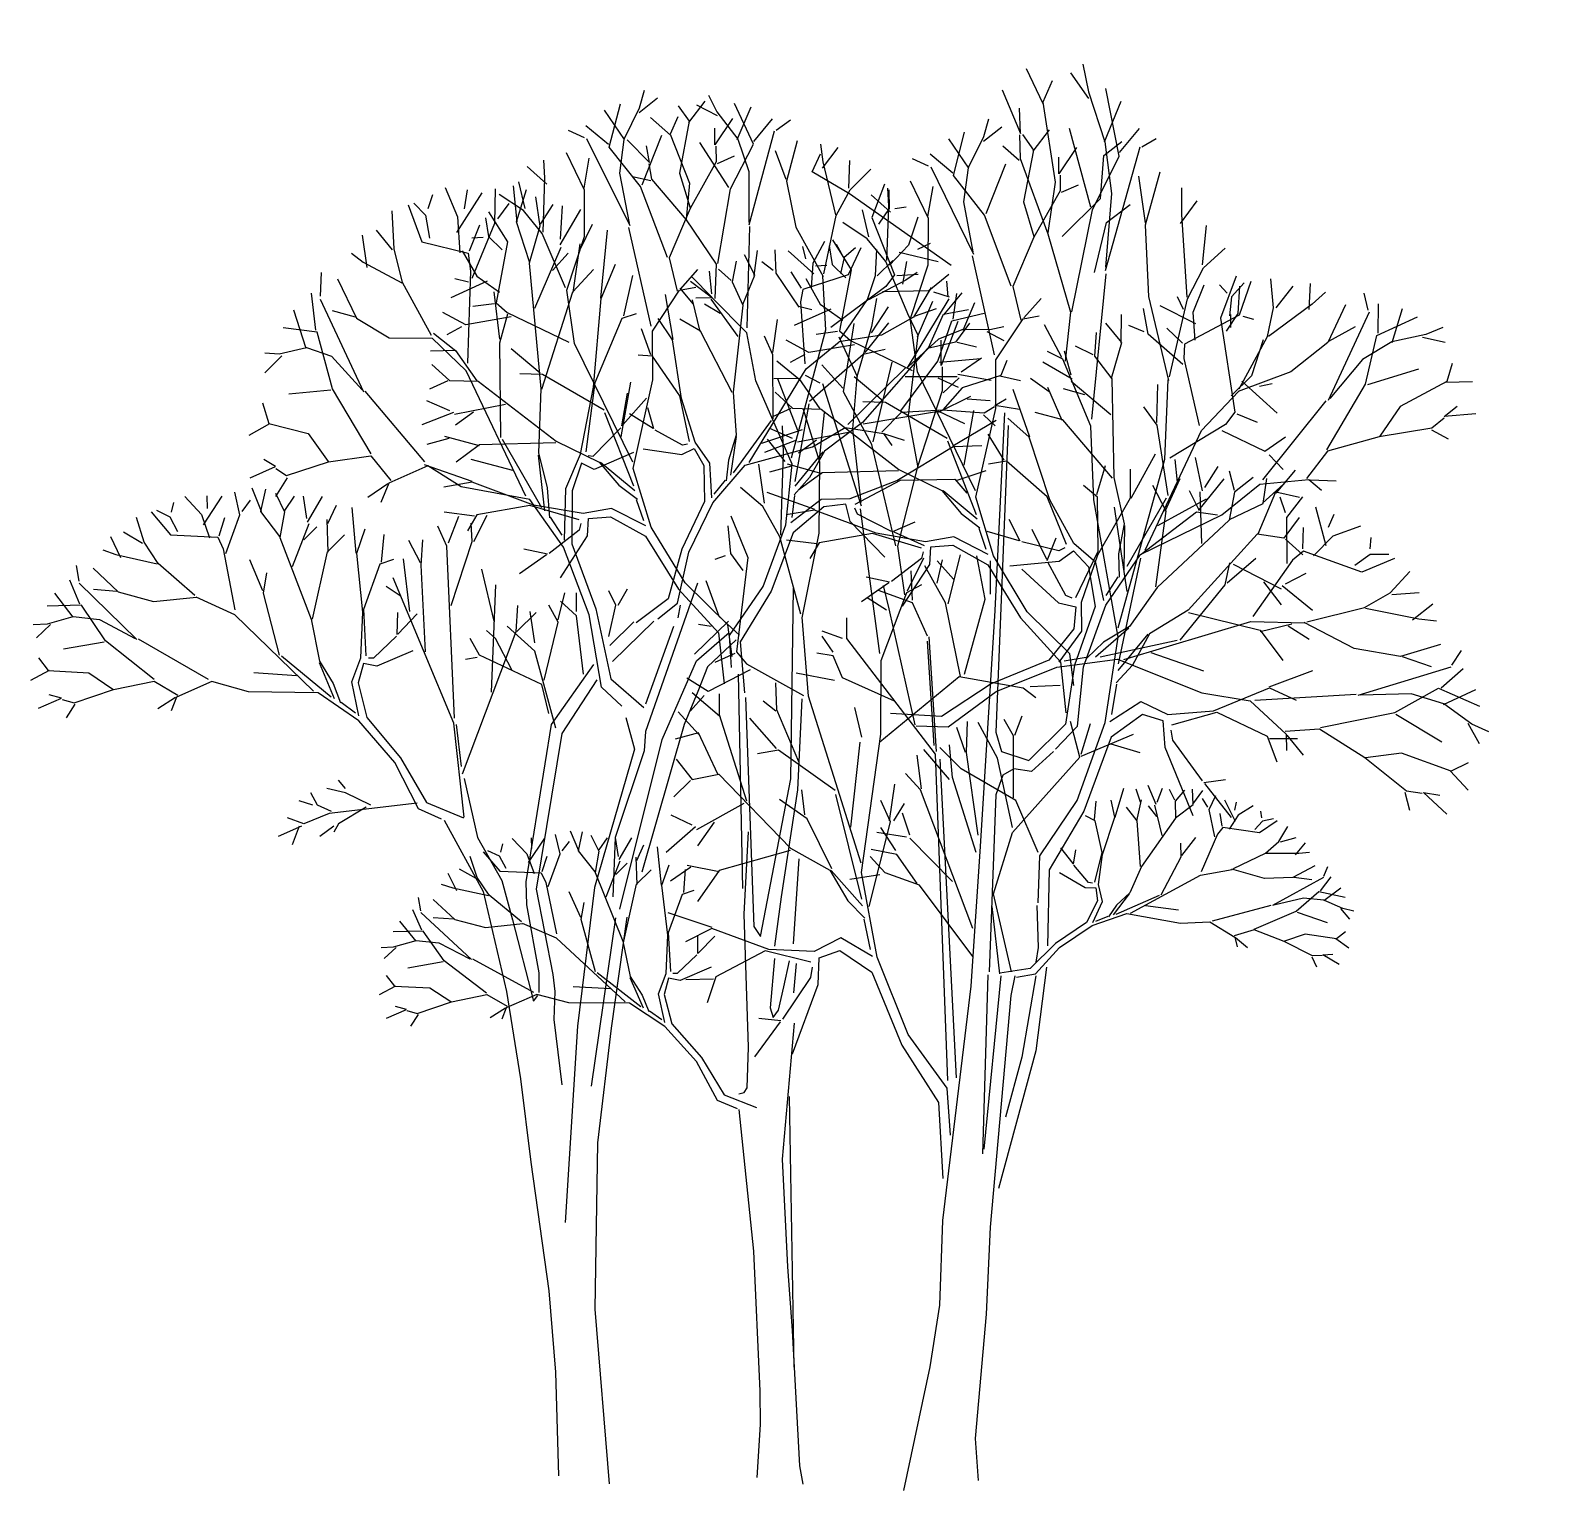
# Model space of a CAD drawing. Extents: x 177.3 to 188.9, y 100.8 to 111.9.
import ezdxf

# ---------------------------------------------------------------- set-up
doc = ezdxf.new("R2010")
doc.units = 0
doc.header["$MEASUREMENT"] = 0
doc.layers.get('0').update_dxf_attribs({"linetype": 'CONTINUOUS'})
doc.layers.add('L01', color=1, linetype='CONTINUOUS')

# ---------------------------------------------------------------- blocks, each defined once
blk = doc.blocks.new('LIMB')
for p, q in [((-24.88, 41.82), (-26.18, 45.03)), ((-35.4, 43.89), (-33.11, 41.4)), ((-32.86, 39.97), (-30.27, 43.93)), ((-32.32, 42.24), (-32.34, 43.99)), ((-27.86, 41.36), (-28.56, 44.5)), ((-24.96, 41.82), (-24.3, 44.89)), ((-22.95, 44.34), (-21.73, 41.76)), ((-21.65, 41.96), (-20.36, 43.92)), ((-18.62, 40.87), (-19.08, 43.93)), ((-37.26, 41.72), (-36.91, 43.08)), ((-27.55, 41.82), (-26.38, 43.36)), ((-18.54, 40.36), (-16.5, 43.87)), ((-39.33, 41.99), (-37.49, 41.08)), ((-22.34, 38.38), (-24.96, 41.82)), ((-15.75, 40.18), (-14.58, 42.69)), ((-11.86, 36.11), (-12.42, 42.39)), ((-41, 37.59), (-42.08, 41.01)), ((-40.04, 41.78), (-37.39, 38.62)), ((-37.49, 41.08), (-36.44, 39.06)), ((-33.11, 41.4), (-32.01, 38.18)), ((-30.71, 38.49), (-29.9, 41.01)), ((-29.77, 36.05), (-27.86, 41.36)), ((-21.73, 41.76), (-22.34, 38.26)), ((-20.6, 34.25), (-18.34, 40.16)), ((-19.04, 37.92), (-17.26, 39.73)), ((-15.72, 36.24), (-15.83, 40.73)), ((-43.84, 39.01), (-41.24, 37.47)), ((-11.78, 36.11), (-10.61, 39.42)), ((-45.63, 38.36), (-44.29, 35.5)), ((-37.39, 38.62), (-30.86, 38.27)), ((-30.86, 38.27), (-30.13, 36.68)), ((-22.34, 38.26), (-18.04, 27.03)), ((-15.8, 36.28), (-13.47, 38.6)), ((-8.35, 34.86), (-8.02, 38.65)), ((-39.11, 34.67), (-41, 37.59)), ((-30.13, 36.68), (-28.55, 28.3)), ((-46.69, 36.56), (-44.89, 35.93)), ((-44.89, 35.93), (-39.23, 34.62)), ((-17.88, 27.03), (-15.8, 36.28)), ((-10.92, 27.96), (-11.78, 36.11)), ((-34.05, 30.28), (-39.11, 34.67)), ((-24.67, 30.93), (-26.47, 35.16)), ((-10.8, 28.4), (-8.54, 34.62)), ((-8.54, 34.62), (-6.68, 35.27)), ((-49.96, 32.23), (-50.33, 34.38)), ((-48.02, 34.04), (-44.61, 30.76)), ((-24.58, 30.61), (-24.12, 33.37)), ((-49.85, 29.09), (-51.23, 32.38)), ((-49.96, 31.95), (-42.02, 24.21)), ((-50.76, 27.29), (-53.29, 30.57)), ((-44.77, 30.84), (-48, 31.09)), ((-44.61, 30.76), (-39.75, 29.45)), ((-22.41, 22.07), (-24.58, 30.61)), ((-39.75, 29.45), (-33.82, 30.05)), ((-28.55, 27.6), (-33.87, 30.04)), ((-49.61, 28.93), (-54.35, 28.82)), ((-46.31, 24.02), (-49.61, 28.93)), ((-10.48, 21.99), (-10.8, 28.4)), ((-54.33, 26.39), (-50.76, 27.37)), ((-50.76, 27.37), (-47.17, 26.96)), ((-17.72, 17.12), (-28.55, 27.6)), ((-11.23, 21.71), (-10.92, 27.96)), ((-6.2, 24.89), (-6.14, 27.91)), ((-6.12, 24.97), (-3.48, 27.74)), ((-56.28, 26.29), (-54.33, 26.39)), ((-53.89, 26.27), (-55.83, 24.47)), ((-47.17, 26.96), (-42.26, 24.35)), ((-18.04, 27.03), (-16.92, 21.22)), ((-32.16, 18.74), (-41.81, 24.27)), ((-9.44, 21.72), (-6.32, 24.69)), ((-46.51, 23.86), (-52.1, 22.89)), ((-39.66, 18.7), (-46.31, 24.02)), ((-4.07, 22.64), (-9.03, 20.53)), ((-55.53, 21.72), (-54.2, 19.94)), ((-15.28, 16.3), (-22.14, 21.91)), ((-16.92, 21.22), (-15.02, 18.17)), ((-14.83, 16.06), (-16.91, 21.02)), ((-12.44, 18.39), (-11.23, 21.71)), ((-10.87, 20.91), (-11.56, 18.28)), ((-9.03, 20.53), (-10.87, 20.91)), ((-10.15, 21.71), (-9.44, 21.72)), ((-54.08, 19.94), (-56.66, 18.57)), ((-54.2, 19.94), (-48.63, 19.63)), ((-48.63, 19.63), (-45.31, 17.38)), ((-20.06, 19.23), (-25.93, 19.64)), ((-45.24, 17.36), (-39.65, 18.5)), ((-39.65, 18.5), (-36.4, 16.55)), ((-31.7, 18.43), (-36.58, 16.3)), ((-26.68, 17.01), (-31.7, 18.43)), ((-15.02, 18.17), (-14.02, 15.49)), ((-11.49, 13.7), (-12.44, 18.39)), ((-11.56, 18.28), (-10.41, 13.47)), ((-50.66, 15.49), (-45.24, 17.36)), ((-17.08, 16.88), (-26.68, 17.01)), ((-11.48, 13.03), (-17.08, 16.88)), ((-55.53, 14.76), (-52.37, 16.14)), ((-52.37, 16.14), (-54.09, 16.63)), ((-52.28, 15.98), (-50.66, 15.49)), ((-36.7, 16.22), (-39.12, 14.68)), ((-36.58, 16.3), (-37.28, 14.42)), ((-50.54, 15.31), (-51.72, 13.43)), ((-11.94, 14.11), (-13.93, 15.57)), ((-6.54, 7.29), (-11.48, 13.03)), ((-10.41, 13.47), (-5.75, 7.94)), ((-5.75, 7.94), (-2.2, 1.8)), ((-3.27, 0.91), (-6.54, 7.29)), ((-2.2, 1.8), (2.91, -0.31)), ((-0.11, -0.5), (-3.27, 0.91))]:
    blk.add_line(p, q)

msp = doc.modelspace()

# ---------------------------------------------------------------- linework, layer by layer
at = {"layer": 'L01'}
for p, q in [((183.273, 110.832), (183.336, 110.968)), ((185.485, 110.956), (185.622, 111.061)), ((185.459, 110.629), (185.485, 110.956)), ((183.555, 110.665), (183.273, 110.832)), ((184.326, 110.122), (183.555, 110.665)), ((185.169, 110.341), (185.459, 110.629)), ((185.504, 110.447), (185.685, 110.583)), ((185.413, 110.067), (185.504, 110.447)), ((186.448, 109.651), (186.449, 109.75)), ((184.662, 107.504), (184.734, 109.004)), ((184.76, 108.907), (184.667, 106.583)), ((180.514, 108.017), (180.594, 108.221)), ((180.707, 108.029), (180.807, 108.227)), ((180.501, 107.993), (180.434, 108.143)), ((180.694, 108.029), (180.687, 108.167)), ((180.301, 107.867), (180.214, 108.035)), ((180.308, 107.849), (180.321, 108.041)), ((180.561, 106.687), (180.501, 107.993)), ((180.534, 107.543), (180.694, 108.029)), ((180.221, 107.496), (180.174, 107.897)), ((184.221, 107.713), (184.262, 107.89)), ((184.345, 107.741), (184.221, 107.881)), ((184.304, 107.554), (184.397, 107.927)), ((184.584, 107.591), (184.521, 107.918)), ((184.625, 107.628), (184.625, 107.881)), ((180.554, 106.651), (180.094, 107.753)), ((180.341, 107.19), (180.308, 107.849)), ((180.86, 107.424), (180.767, 107.819)), ((184.034, 107.582), (184.024, 107.806)), ((184.283, 107.563), (184.127, 107.843)), ((180.148, 107.615), (180.041, 107.687)), ((180.84, 106.884), (180.874, 107.699)), ((181.345, 107.433), (181.398, 107.638)), ((181.486, 107.496), (181.486, 107.638)), ((181.784, 107.544), (181.731, 107.654)), ((181.801, 107.544), (181.871, 107.67)), ((182.404, 107.712), (182.009, 106.588)), ((183.111, 106.228), (183.131, 107.675)), ((184.034, 107.563), (183.775, 107.657)), ((183.857, 107.516), (183.815, 107.693)), ((181.027, 107.346), (181.04, 107.543)), ((181.345, 107.417), (181.275, 107.544)), ((181.486, 107.465), (181.363, 107.575)), ((181.731, 107.307), (181.784, 107.544)), ((182.257, 107.449), (182.275, 107.544)), ((183.836, 107.506), (183.691, 107.6)), ((184.054, 106.638), (183.857, 107.516)), ((184.148, 107.311), (184.034, 107.563)), ((184.397, 107.003), (184.283, 107.563)), ((184.428, 107.022), (184.584, 107.591)), ((181.033, 107.346), (181.18, 107.49)), ((181.17, 107.259), (181.135, 107.496)), ((181.24, 106.975), (181.345, 107.417)), ((181.538, 107.023), (181.486, 107.465)), ((181.919, 107.418), (181.739, 107.238)), ((182.072, 107.424), (181.759, 107.118)), ((183.535, 107.292), (183.535, 107.45)), ((184.549, 105.714), (184.662, 107.504)), ((180.621, 106.267), (181.027, 107.346)), ((180.749, 107.165), (180.679, 107.291)), ((180.872, 107.291), (180.802, 107.354)), ((180.995, 107.054), (180.872, 107.291)), ((181.17, 107.196), (180.959, 107.386)), ((182.012, 106.796), (182.224, 107.386)), ((182.395, 107.124), (182.644, 107.339)), ((182.696, 107.283), (182.478, 107.078)), ((183.504, 107.292), (183.348, 107.348)), ((183.431, 107.189), (183.348, 107.31)), ((184.209, 106.414), (183.535, 107.292)), ((184.216, 106.436), (184.16, 107.305)), ((181.223, 106.944), (180.749, 107.165)), ((181.328, 106.612), (181.17, 107.196)), ((183.431, 107.161), (183.307, 107.18)), ((184.199, 106.48), (184.147, 107.273)), ((180.731, 107.149), (180.644, 107.133)), ((181.613, 107.094), (181.293, 106.639)), ((182.135, 106.527), (182.395, 107.124)), ((182.478, 107.078), (182.405, 106.891)), ((183.504, 106.993), (183.431, 107.161)), ((181.275, 106.723), (181.223, 106.944)), ((181.639, 106.98), (181.373, 106.573)), ((182.748, 105.397), (182.713, 107.023)), ((183.006, 106.75), (182.996, 106.956)), ((183.442, 106.974), (183.151, 107.03)), ((183.898, 106.816), (183.504, 106.993)), ((183.785, 106.508), (184.387, 107.003)), ((184.387, 107.003), (184.874, 106.919)), ((184.926, 106.928), (185.154, 106.938)), ((182.405, 106.891), (182.301, 106.639)), ((182.571, 106.704), (182.363, 106.881)), ((182.571, 106.713), (182.571, 106.872)), ((182.768, 106.844), (182.83, 105.108)), ((183.194, 106.835), (183.162, 106.144)), ((184.874, 106.919), (184.968, 106.844)), ((182.778, 106.059), (182.571, 106.713)), ((182.996, 106.741), (182.902, 106.816)), ((183.172, 106.358), (183.006, 106.75)), ((183.649, 106.545), (183.597, 106.769)), ((184.809, 106.56), (184.866, 106.706)), ((180.634, 105.938), (180.554, 106.651)), ((180.614, 106.321), (180.574, 106.639)), ((181.293, 106.639), (181.1, 105.446)), ((181.859, 106.692), (181.924, 106.453)), ((182.301, 106.639), (181.98, 105.519)), ((184.436, 106.428), (184.371, 106.618)), ((184.444, 106.428), (184.452, 106.662)), ((184.679, 106.385), (184.533, 106.655)), ((184.801, 106.553), (184.728, 106.677)), ((185.304, 106.392), (185.231, 106.662)), ((185.312, 106.414), (185.385, 106.647)), ((181.373, 106.573), (181.18, 105.392)), ((181.814, 105.239), (182.135, 106.527)), ((182.009, 106.588), (181.999, 106.44)), ((184.338, 106.239), (184.314, 106.487)), ((184.667, 106.583), (184.708, 106.434)), ((184.801, 106.085), (184.801, 106.553)), ((185.312, 106.399), (185.71, 106.567)), ((185.539, 106.494), (185.758, 106.428)), ((181.924, 106.453), (181.621, 105.404)), ((181.999, 106.44), (181.778, 105.782)), ((184.103, 106.151), (184.07, 106.407)), ((184.314, 106.224), (184.119, 106.45)), ((184.303, 103.94), (184.209, 106.414)), ((184.403, 106.304), (184.241, 106.465)), ((184.241, 106.378), (184.366, 103.96)), ((184.533, 105.8), (184.444, 106.428)), ((184.793, 105.859), (184.679, 106.385)), ((184.708, 106.434), (184.916, 106.368)), ((184.793, 105.822), (185.304, 106.392)), ((185.102, 106.434), (184.936, 106.284)), ((184.095, 106.144), (183.981, 106.268)), ((184.817, 106.063), (184.403, 106.304)), ((184.719, 106.256), (184.667, 106.107)), ((184.802, 106.303), (184.719, 106.256)), ((184.936, 106.284), (184.802, 106.303)), ((179.732, 106.123), (179.592, 106.154)), ((179.732, 106.154), (179.679, 106.217)), ((180.634, 106.231), (180.734, 105.782)), ((182.882, 105.033), (183.111, 106.228)), ((183.162, 106.144), (183.038, 105.332)), ((183.218, 105.954), (183.194, 106.144)), ((183.859, 105.91), (183.9, 106.187)), ((184.492, 105.092), (184.095, 106.144)), ((184.517, 105.669), (184.338, 106.239)), ((179.486, 106.028), (179.381, 106.06)), ((179.521, 106.028), (179.469, 106.123)), ((179.627, 105.981), (179.521, 106.028)), ((180.276, 106.044), (179.609, 105.965)), ((179.89, 106.012), (179.679, 105.886)), ((179.925, 106.028), (179.732, 106.123)), ((183.235, 105.925), (183.024, 106.071)), ((183.868, 105.903), (183.794, 106.063)), ((183.892, 105.91), (183.973, 106.041)), ((184.667, 106.107), (184.615, 104.763)), ((184.987, 105.669), (184.817, 106.063)), ((179.416, 105.886), (179.293, 105.933)), ((179.609, 105.965), (179.416, 105.886)), ((180.482, 105.915), (180.778, 105.373)), ((183.421, 105.545), (183.235, 105.925)), ((183.705, 105.26), (183.868, 105.903)), ((184.014, 105.8), (183.957, 105.968)), ((179.399, 105.87), (179.223, 105.791)), ((179.381, 105.87), (179.328, 105.728)), ((179.644, 105.87), (179.539, 105.791)), ((179.679, 105.886), (179.644, 105.823)), ((180.734, 105.782), (180.92, 105.458)), ((181.778, 105.782), (181.762, 105.332)), ((182.758, 105.201), (182.789, 105.827)), ((183.989, 105.786), (183.762, 105.822)), ((183.908, 105.684), (183.794, 105.859)), ((184.647, 105.355), (184.793, 105.822)), ((183.916, 105.654), (183.721, 105.691)), ((184.338, 105.45), (184.014, 105.779)), ((184.478, 104.655), (184.549, 105.714)), ((183.131, 104.977), (183.173, 105.621)), ((183.827, 105.516), (183.713, 105.64)), ((184.07, 105.435), (183.916, 105.654)), ((180.92, 105.458), (181, 105.159)), ((181.1, 105.446), (181.107, 105.273)), ((183.786, 105.501), (183.559, 105.465)), ((184.087, 105.421), (183.827, 105.516)), ((180.778, 105.373), (180.955, 104.615)), ((181.18, 105.392), (181.306, 104.745)), ((181.621, 105.404), (181.493, 104.351)), ((183.038, 105.332), (182.986, 104.959)), ((184.492, 104.88), (184.087, 105.421)), ((184.785, 104.764), (184.647, 105.355)), ((181.107, 105.273), (181.2, 104.757)), ((184.695, 104.749), (184.638, 105.26)), ((184.978, 105.267), (184.988, 104.949)), ((181, 105.159), (181.16, 104.542)), ((181.599, 103.898), (181.783, 105.174)), ((181.75, 104.338), (181.87, 105.18)), ((182.789, 104.193), (182.758, 105.201)), ((182.83, 105.108), (182.882, 105.033)), ((182.986, 104.865), (182.955, 104.492)), ((184.988, 104.949), (184.968, 104.837)), ((181.2, 104.757), (181.2, 104.608)), ((181.306, 104.745), (181.32, 104.614)), ((183.059, 104.651), (183.1, 104.847)), ((183.152, 104.828), (183.131, 104.604)), ((185.051, 104.8), (184.968, 104.165)), ((183.017, 104.473), (183.059, 104.651)), ((184.263, 102.878), (184.478, 104.655)), ((184.606, 104.742), (184.565, 103.384)), ((184.703, 104.734), (184.574, 103.42)), ((184.811, 104.734), (184.78, 104.585)), ((184.968, 104.735), (184.864, 104.118)), ((180.955, 104.615), (181.061, 103.953)), ((181.16, 104.542), (181.193, 104.584)), ((181.32, 104.614), (181.313, 104.404)), ((184.78, 104.585), (184.624, 102.829)), ((181.313, 104.404), (181.373, 103.906)), ((182.955, 104.492), (182.976, 104.417)), ((182.976, 104.417), (183.017, 104.473)), ((181.493, 104.351), (181.399, 102.864)), ((181.647, 103.468), (181.75, 104.338)), ((183.137, 104.375), (183.046, 103.343)), ((182.779, 103.885), (182.789, 104.193)), ((184.864, 104.118), (184.739, 103.661)), ((184.968, 104.165), (184.864, 103.773)), ((181.061, 103.953), (181.138, 103.321)), ((182.716, 103.838), (182.758, 103.848)), ((182.758, 103.848), (182.779, 103.885)), ((182.716, 103.72), (182.829, 102.647)), ((183.099, 103.818), (183.134, 101.766)), ((184.864, 103.773), (184.687, 103.12)), ((181.626, 102.206), (181.647, 103.468)), ((181.138, 103.321), (181.276, 102.346)), ((183.046, 103.343), (183.085, 102.526)), ((184.24, 102.235), (184.263, 102.878)), ((184.624, 102.829), (184.593, 102.167)), ((182.829, 102.647), (182.875, 101.583)), ((183.085, 102.526), (183.12, 102.044)), ((181.276, 102.346), (181.326, 101.727)), ((184.169, 101.769), (184.24, 102.235)), ((181.735, 100.881), (181.626, 102.206)), ((184.593, 102.167), (184.51, 101.224)), ((183.12, 102.044), (183.176, 101.017)), ((183.967, 100.83), (184.169, 101.769)), ((181.326, 101.727), (181.35, 100.943)), ((182.875, 101.583), (182.879, 101.331)), ((182.879, 101.331), (182.852, 100.929)), ((184.51, 101.224), (184.531, 100.906)), ((183.176, 101.017), (183.203, 100.879))]:
    msp.add_line(p, q, dxfattribs=at)

# ---------------------------------------------------------------- block references
for p, xscale, yscale, zscale, rotation in [((182.692, 107.078), 0.07169572770166426, 0.06066561574756207, 0.07169572770166426, 294.2931752966259), ((185.016, 105.281), 0.1103011195410219, 0.05515055977051096, 0.1103011195410219, 280.3653688962937), ((182.634, 107.156), -0.07169572770166426, 0.06066561574756207, 0.07169572770166426, 76.85022084803988), ((185.226, 106.936), -0.07169572770166426, 0.06066561574756207, 0.07169572770166426, 76.58564226902986), ((181.841, 106.819), 0.05515055977051096, 0.08272583965576644, 0.05515055977051096, 350.8695617988883), ((182.089, 107.467), -0.05515055977051096, 0.05515055977051096, 0.05515055977051096, 14.64866685215961), ((185.098, 106.477), -0.07169572770166426, 0.06066561574756207, 0.07169572770166426, 25.46786325328844), ((184.294, 103.518), -0.1103011195410219, 0.05515055977051096, 0.1103011195410219, 81.6590899645954), ((184.066, 106.661), -0.07169572770166426, 0.06066561574756207, 0.07169572770166426, 337.4206989695098), ((184.822, 104.742), -0.04301743662099855, 0.03639936944853724, 0.04301743662099855, 349.1287568313736), ((182.711, 103.748), 0.04793142596979407, 0.04646693550944652, 0.04793142596979407, 0.4434079046125839)]:
    msp.add_blockref('LIMB', p, dxfattribs=dict(at, xscale=xscale, yscale=yscale, zscale=zscale, rotation=rotation))
at = {"layer": 'L01', "xscale": 0.05515055977051096, "yscale": 0.05515055977051096, "zscale": 0.05515055977051096}
msp.add_blockref('LIMB', (180.468, 105.949), dxfattribs=at)

doc.saveas('drawing.dxf')
